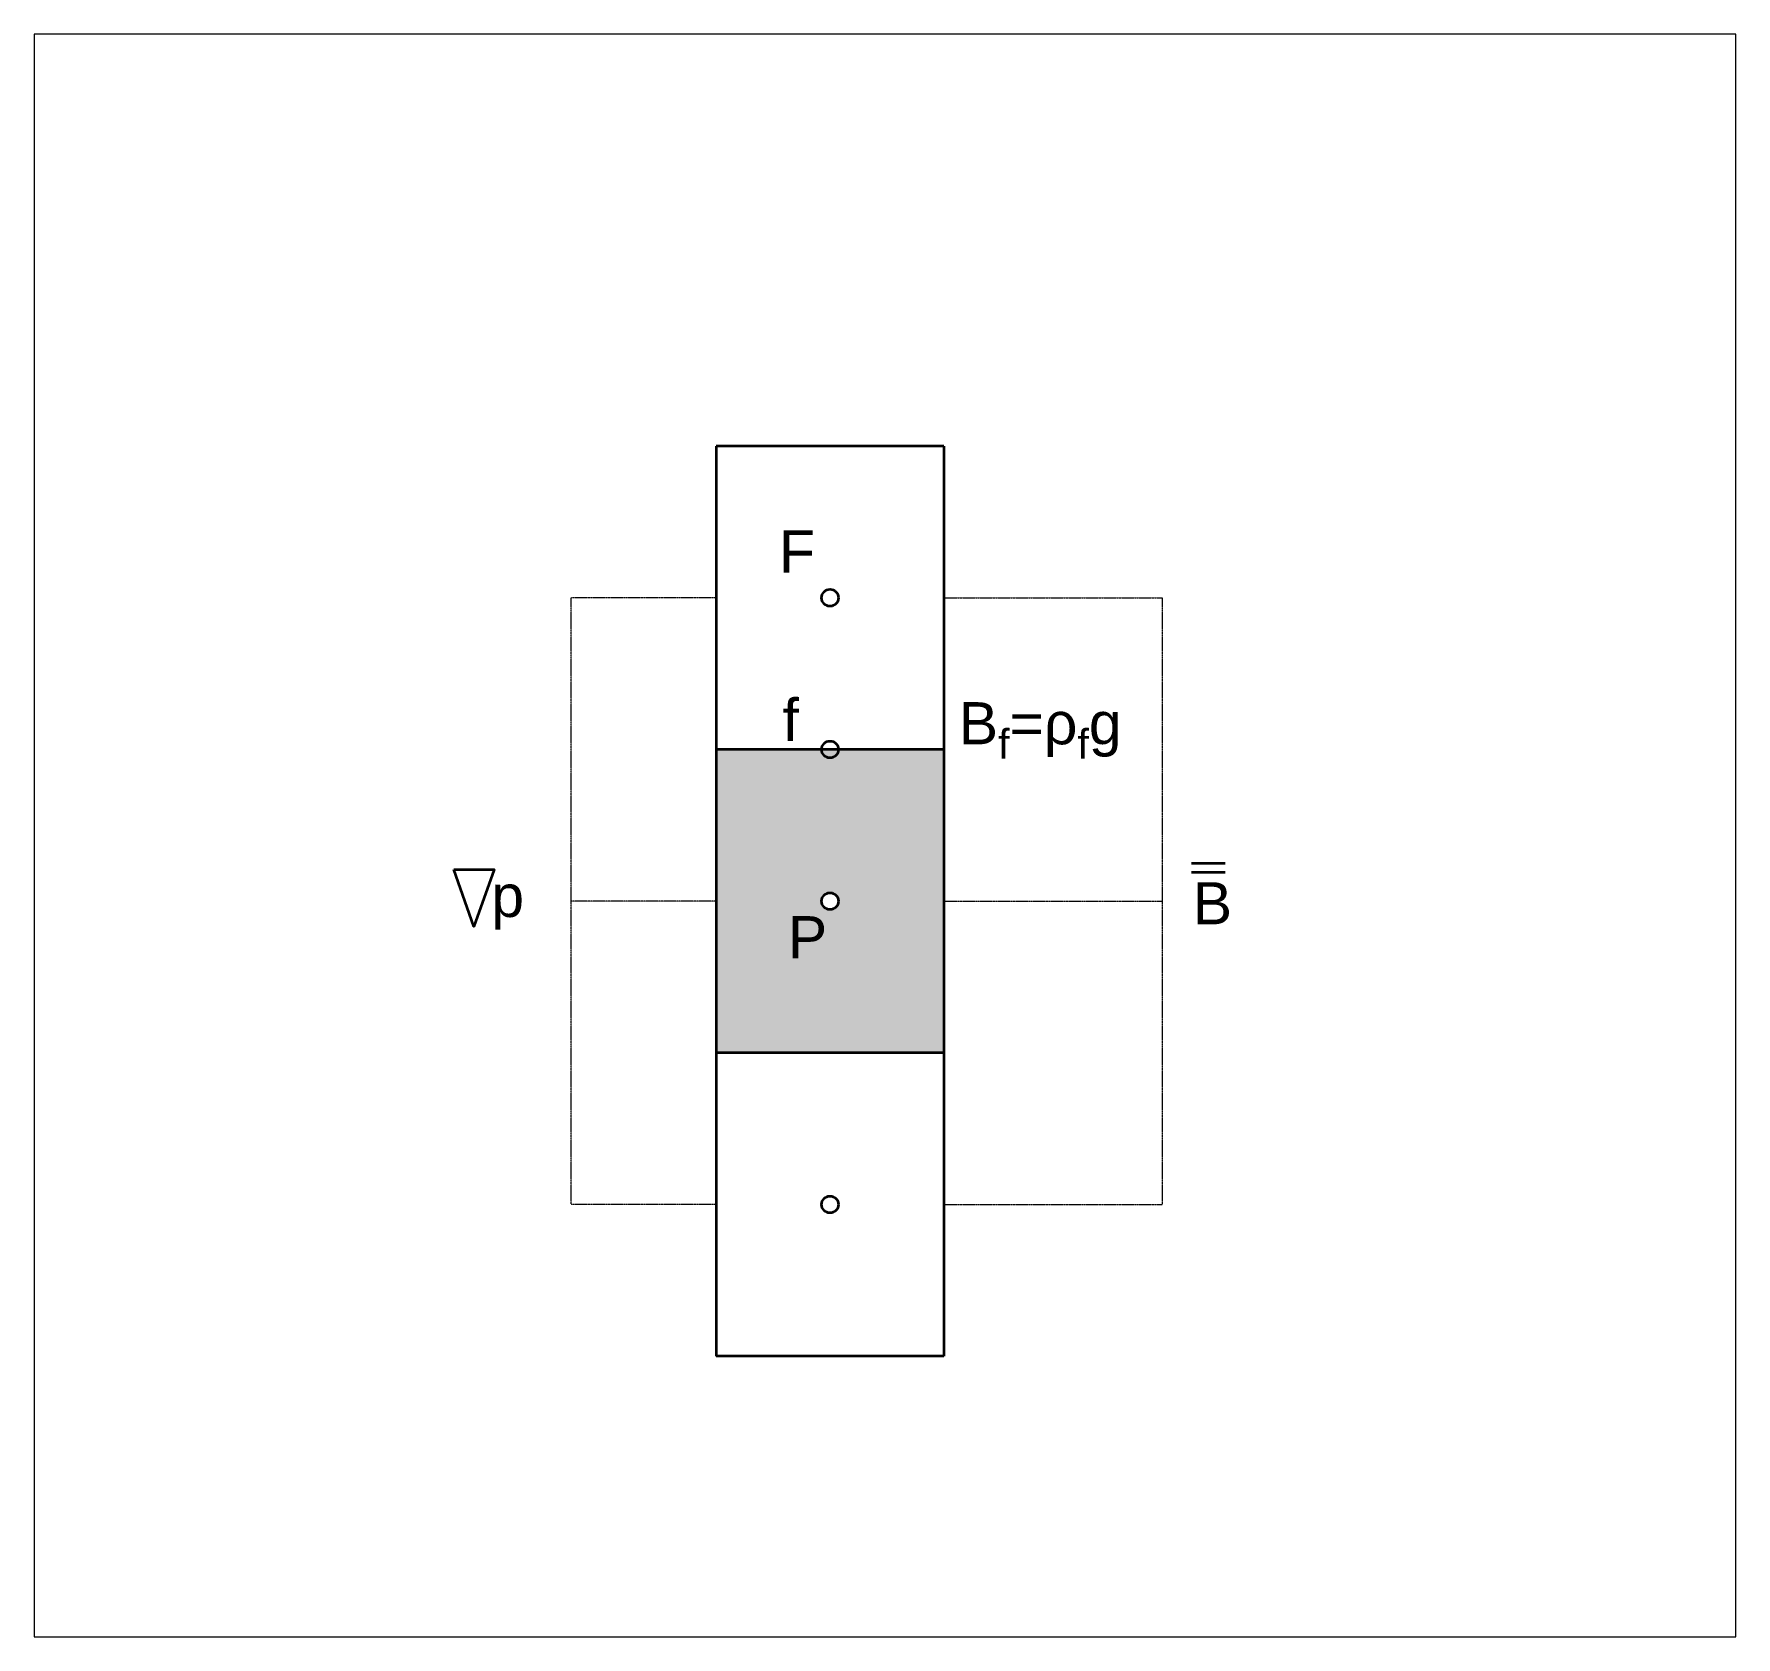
# Paper-space layout 'Layout1' of a CAD drawing. Header units: millimetres. Extents: x 7 to 844, y 40 to 829.
# The model-space entities are those that its viewports show. They can reach past a viewport. Long polylines and large blocks are cut down to what shows.
import ezdxf

# ---------------------------------------------------------------- set-up
doc = ezdxf.new("R2010")
doc.units = ezdxf.units.MM
doc.linetypes.add('HIDDEN', pattern=[9.525, 6.35, -3.175])
doc.layers.add('AM_VIEWS', color=1, linetype='Continuous', lineweight=25, plot=False)
for name, color, linetype, lineweight in [('CONTINUA FINA', 3, 'Continuous', 18), ('CONTINUA MEDIA', 2, 'Continuous', 25), ('CONTORNO', 4, 'Continuous', 35), ('HIDDED', 6, 'HIDDEN', 18), ('TEXTO', 7, 'Continuous', 15)]:
    doc.layers.add(name, color=color, linetype=linetype, lineweight=lineweight)
doc.styles.get("Standard").update_dxf_attribs({"font": 'arial.ttf'})

msp = doc.modelspace()

# ---------------------------------------------------------------- hatches: boundary and pattern name
at = {"layer": 'CONTINUA FINA'}
h = msp.add_hatch(color=256, dxfattribs=at)
h.dxf.hatch_style = 1
h.set_gradient(color1=(173, 221, 247))
h.paths.add_polyline_path([(-474.344, 159.9546), (-474.344, 160.5546), (-474.794, 160.5546), (-474.794, 159.9546)])
h.paths.add_polyline_path([(-474.5857, 160.2546, -1), (-474.5523, 160.2546, -1)], flags=16)

# ---------------------------------------------------------------- linework, layer by layer
at = {"layer": 'CONTINUA MEDIA'}
msp.add_lwpolyline([(-474.569, 160.2546, 0, 0, 0), (-474.569, 160.7925, 0.04, 0, 0), (-474.569, 160.8546, 0, 0, 0)], format="xyseb", dxfattribs=at)
at = {"layer": 'CONTINUA MEDIA', "color": 1}
msp.add_lwpolyline([(-474.2559, 160.4841, 0, 0, 0), (-474.2559, 160.343, 0.04, 0, 0), (-474.2559, 160.2808, 0, 0, 0)], format="xyseb", dxfattribs=at)
at = {"layer": 'CONTORNO'}
for p, q in [((-473.8544, 160.33), (-473.7879, 160.33)), ((-473.8544, 160.3116), (-473.7879, 160.3116))]:
    msp.add_line(p, q, dxfattribs=at)
for points in [[(-474.794, 161.1546), (-474.794, 159.3546)], [(-474.344, 161.1546), (-474.794, 161.1546)], [(-474.344, 161.1546), (-474.344, 159.3546)], [(-474.344, 160.5546), (-474.794, 160.5546)], [(-475.3131, 160.3175), (-475.2331, 160.3175), (-475.2731, 160.2043), (-475.3131, 160.3175)], [(-474.344, 159.9546), (-474.794, 159.9546)], [(-474.344, 159.3546), (-474.794, 159.3546)]]:
    msp.add_lwpolyline(points, dxfattribs=at)
for centre in [(-474.569, 160.8546), (-474.569, 160.5546), (-474.569, 160.2546), (-474.569, 159.6546)]:
    msp.add_circle(centre, 0.0167, dxfattribs=at)
at = {"layer": 'HIDDED', "color": 146, "linetype": 'HIDDEN', "true_color": 0x105689}
for p, q in [((-474.794, 160.8546), (-475.0811, 160.8546)), ((-474.344, 160.8546), (-473.9115, 160.8546)), ((-474.794, 160.2546), (-475.0811, 160.2546)), ((-474.344, 160.2546), (-473.9115, 160.2546)), ((-474.794, 159.6546), (-475.0811, 159.6546)), ((-474.344, 159.6546), (-473.9115, 159.6546))]:
    msp.add_line(p, q, dxfattribs=at)
for points in [[(-475.0811, 159.6546), (-475.0811, 160.8546)], [(-473.9115, 159.6546), (-473.9115, 160.8546)]]:
    msp.add_lwpolyline(points, dxfattribs=at)

# ---------------------------------------------------------------- texts
at = {"layer": 'TEXTO', "attachment_point": 1}
for s, width, insert, char_height in [('\\A1;F', 0.051199, (-474.6699, 160.9876), 0.08333), ('\\A1;f', 0.051199, (-474.6629, 160.6547), 0.08333), ('\\A1;B{\\H0.7x;\\S^ f;\\H1.42857x;=ρ\\H0.7x;\\S^ f;\\H1.42857x;g}', 0.083333, (-474.3143, 160.6481), 0.083333), ('\\A1;p', 0.083333, (-475.2387, 160.3067), 0.08333), ('\\A1;B', 0.083333, (-473.8516, 160.2921), 0.08333), ('\\A1;P', 0.051199, (-474.6523, 160.2249), 0.08333)]:
    msp.add_mtext_dynamic_manual_height_columns(s, width=width, gutter_width=0.4167, heights=[0], dxfattribs=dict(at, insert=insert, char_height=char_height))

psp = doc.layouts.get("Layout1")

# ---------------------------------------------------------------- viewports
at = {"layer": 'AM_VIEWS', "view_target_point": (-467.4741, 144.3684)}
psp.add_viewport(center=(425.15, 434.32), size=(837.23, 788.649), view_center_point=(-6.9862, 16.016), view_height=3.169959, dxfattribs=at)

doc.saveas('drawing.dxf')
